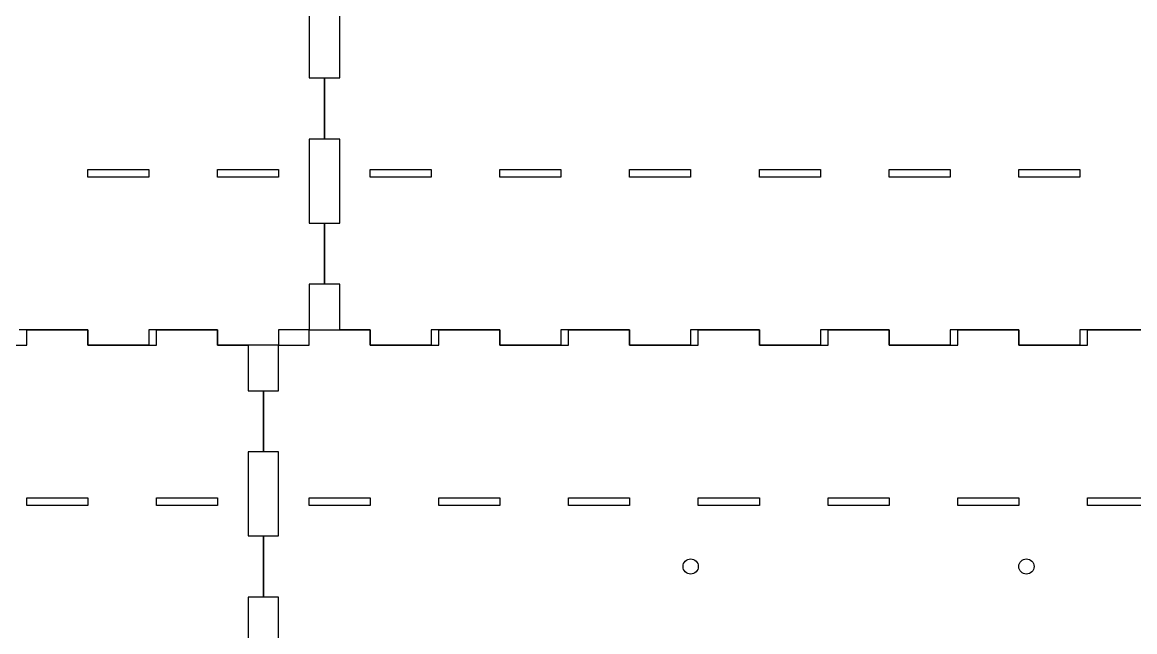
# Model space of a CAD drawing. Header units: millimetres. Extents: x 0 to 1198, y 2 to 800.
# Drawn here: x 469.4 to 833.9, y 201.1 to 400.8 of the extents above; entities that cross this region are included whole.
import ezdxf

# ---------------------------------------------------------------- set-up
doc = ezdxf.new("R2010")
doc.units = ezdxf.units.MM

# ---------------------------------------------------------------- blocks, each defined once
blk = doc.blocks.new('20- Bottom-66')
at = {"color": 179, "linetype": 'Continuous', "lineweight": 25}
for p, q in [((5, 87.5), (5, 115)), ((385, 115), (385, 87.5)), ((0, 67.5), (0, 87.5)), ((0, 87.5), (5, 87.5)), ((385, 87.5), (390, 87.5)), ((390, 87.5), (390, 67.5)), ((5, 67.5), (0, 67.5)), ((5, 40), (5, 67.5)), ((390, 67.5), (385, 67.5)), ((385, 67.5), (385, 40)), ((15, 57.5), (35, 57.5)), ((15, 55), (15, 57.5)), ((35, 55), (15, 55)), ((35, 57.5), (35, 55)), ((57.5, 57.5), (77.5, 57.5)), ((57.5, 55), (57.5, 57.5)), ((77.5, 55), (57.5, 55)), ((77.5, 57.5), (77.5, 55)), ((100, 57.5), (120, 57.5)), ((100, 55), (100, 57.5)), ((120, 55), (100, 55)), ((120, 57.5), (120, 55)), ((142.5, 57.5), (162.5, 57.5)), ((142.5, 55), (142.5, 57.5)), ((162.5, 55), (142.5, 55)), ((162.5, 57.5), (162.5, 55)), ((185, 57.5), (205, 57.5)), ((185, 55), (185, 57.5)), ((205, 55), (185, 55)), ((205, 57.5), (205, 55)), ((227.5, 57.5), (247.5, 57.5)), ((227.5, 55), (227.5, 57.5)), ((247.5, 55), (227.5, 55)), ((247.5, 57.5), (247.5, 55)), ((312.5, 57.5), (332.5, 57.5)), ((312.5, 55), (312.5, 57.5)), ((332.5, 55), (312.5, 55)), ((332.5, 57.5), (332.5, 55)), ((355, 55), (355, 57.5)), ((355, 57.5), (375, 57.5)), ((375, 55), (355, 55)), ((375, 57.5), (375, 55)), ((0, 20), (0, 40)), ((0, 40), (5, 40)), ((385, 40), (390, 40)), ((390, 40), (390, 20)), ((5, 20), (0, 20)), ((5, 5), (5, 20)), ((390, 20), (385, 20)), ((385, 20), (385, 5)), ((15, 5), (5, 5)), ((15, 0), (15, 5)), ((57.5, 5), (35, 5)), ((35, 5), (35, 0)), ((57.5, 0), (57.5, 5)), ((100, 5), (77.5, 5)), ((77.5, 5), (77.5, 0)), ((100, 0), (100, 5)), ((142.5, 5), (120, 5)), ((120, 5), (120, 0)), ((142.5, 0), (142.5, 5)), ((185, 5), (162.5, 5)), ((162.5, 5), (162.5, 0)), ((185, 0), (185, 5)), ((227.5, 5), (205, 5)), ((205, 5), (205, 0)), ((227.5, 0), (227.5, 5)), ((270, 5), (247.5, 5)), ((247.5, 5), (247.5, 0)), ((312.5, 5), (290, 5)), ((312.5, 0), (312.5, 5)), ((355, 5), (332.5, 5)), ((332.5, 5), (332.5, 0)), ((355, 0), (355, 5)), ((375, 5), (375, 0)), ((385, 5), (375, 5)), ((35, 0), (15, 0)), ((77.5, 0), (57.5, 0)), ((120, 0), (100, 0)), ((162.5, 0), (142.5, 0)), ((205, 0), (185, 0)), ((247.5, 0), (227.5, 0)), ((332.5, 0), (312.5, 0)), ((375, 0), (355, 0))]:
    blk.add_line(p, q, dxfattribs=at)
blk = doc.blocks.new('2- Top')
at = {"color": 179, "linetype": 'Continuous', "lineweight": 25}
for p, q in [((5, 87.5), (5, 115)), ((385, 115), (385, 87.5)), ((0, 67.5), (0, 87.5)), ((0, 87.5), (5, 87.5)), ((385, 87.5), (390, 87.5)), ((390, 87.5), (390, 67.5)), ((5, 67.5), (0, 67.5)), ((5, 40), (5, 67.5)), ((390, 67.5), (385, 67.5)), ((385, 67.5), (385, 40)), ((15, 57.5), (35, 57.5)), ((15, 55), (15, 57.5)), ((35, 55), (15, 55)), ((35, 57.5), (35, 55)), ((57.5, 57.5), (77.5, 57.5)), ((57.5, 55), (57.5, 57.5)), ((77.5, 55), (57.5, 55)), ((77.5, 57.5), (77.5, 55)), ((100, 57.5), (120, 57.5)), ((120, 55), (100, 55)), ((120, 57.5), (120, 55)), ((142.5, 57.5), (162.5, 57.5)), ((142.5, 55), (142.5, 57.5)), ((162.5, 55), (142.5, 55)), ((162.5, 57.5), (162.5, 55)), ((185, 57.5), (205, 57.5)), ((185, 55), (185, 57.5)), ((205, 55), (185, 55)), ((205, 57.5), (205, 55)), ((227.5, 57.5), (247.5, 57.5)), ((227.5, 55), (227.5, 57.5)), ((247.5, 55), (227.5, 55)), ((247.5, 57.5), (247.5, 55)), ((270, 57.5), (290, 57.5)), ((270, 55), (270, 57.5)), ((290, 55), (270, 55)), ((290, 57.5), (290, 55)), ((312.5, 57.5), (332.5, 57.5)), ((312.5, 55), (312.5, 57.5)), ((332.5, 55), (312.5, 55)), ((332.5, 57.5), (332.5, 55)), ((355, 55), (355, 57.5)), ((355, 57.5), (375, 57.5)), ((375, 55), (355, 55)), ((375, 57.5), (375, 55)), ((0, 20), (0, 40)), ((0, 40), (5, 40)), ((385, 40), (390, 40)), ((390, 40), (390, 20)), ((5, 20), (0, 20)), ((5, 5), (5, 20)), ((390, 20), (385, 20)), ((385, 20), (385, 5)), ((15, 5), (5, 5)), ((15, 0), (15, 5)), ((57.5, 5), (35, 5)), ((35, 5), (35, 0)), ((57.5, 0), (57.5, 5)), ((100, 5), (77.5, 5)), ((77.5, 5), (77.5, 0)), ((142.5, 5), (120, 5)), ((120, 5), (120, 0)), ((142.5, 0), (142.5, 5)), ((185, 5), (162.5, 5)), ((162.5, 5), (162.5, 0)), ((185, 0), (185, 5)), ((227.5, 5), (205, 5)), ((205, 5), (205, 0)), ((227.5, 0), (227.5, 5)), ((270, 5), (247.5, 5)), ((247.5, 5), (247.5, 0)), ((270, 0), (270, 5)), ((312.5, 5), (290, 5)), ((290, 5), (290, 0)), ((312.5, 0), (312.5, 5)), ((355, 5), (332.5, 5)), ((332.5, 5), (332.5, 0)), ((355, 0), (355, 5)), ((375, 5), (375, 0)), ((385, 5), (375, 5)), ((35, 0), (15, 0)), ((77.5, 0), (57.5, 0)), ((120, 0), (100, 0)), ((162.5, 0), (142.5, 0)), ((205, 0), (185, 0)), ((247.5, 0), (227.5, 0)), ((290, 0), (270, 0)), ((332.5, 0), (312.5, 0)), ((375, 0), (355, 0))]:
    blk.add_line(p, q, dxfattribs=at)
for centre in [(140, 77.5), (250, 77.5)]:
    blk.add_circle(centre, 2.5, dxfattribs=at)

msp = doc.modelspace()

# ---------------------------------------------------------------- block references
at = {"color": 7, "linetype": 'Continuous'}
for p in [(178.394, 295.001), (568.394, 295.001)]:
    msp.add_blockref('20- Bottom-66', p, dxfattribs=at)
at = {"color": 7, "linetype": 'Continuous', "rotation": 180}
for p in [(548.394, 300.001), (938.394, 300.001)]:
    msp.add_blockref('2- Top', p, dxfattribs=at)

doc.saveas('drawing.dxf')
